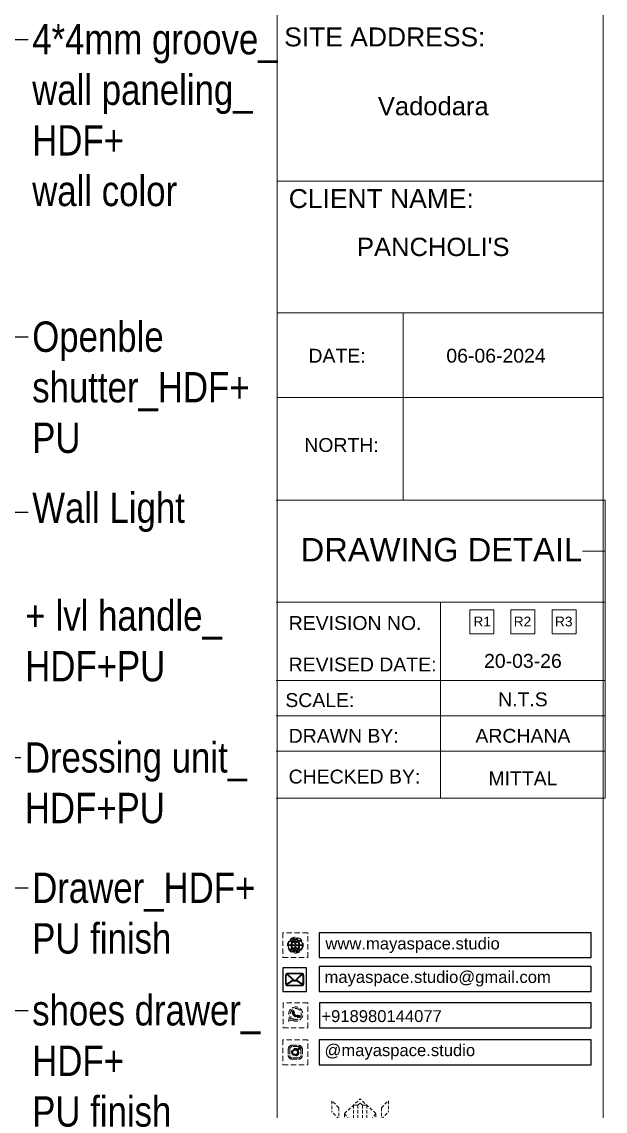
# Model space of a CAD drawing. Header units: millimetres. Extents: x 56222 to 3066687, y -650199 to -121287.
# Drawn here: x 131461.2 to 131518.9, y -183997.9 to -183890.2 of the extents above; entities that cross this region are included whole.
import ezdxf
from ezdxf import colors
from ezdxf.entities.mleader import LeaderData, LeaderLine
from ezdxf.enums import TextEntityAlignment as Align
from ezdxf.math import Vec2, Vec3

# ---------------------------------------------------------------- set-up
doc = ezdxf.new("R2010")
doc.units = ezdxf.units.MM
doc.header["$MEASUREMENT"] = 0
doc.linetypes.add('DASHEDX2', pattern=[1.5, 1, -0.5])
for name, color, linetype, lineweight in [('Dimension', 10, 'DASHEDX2', 20), ('NAME PLATE', 7, 'Continuous', 25), ('Text', 7, 'Continuous', 15)]:
    doc.layers.add(name, color=color, linetype=linetype, lineweight=lineweight)
doc.styles.add('Arial', font='arial.ttf')
doc.styles.get("Standard").update_dxf_attribs({"font": 'arial.ttf', "height": 6})
doc.styles.add('style4', font='ARIALN.TTF')

# ---------------------------------------------------------------- blocks, each defined once
blk = doc.blocks.new('FSFSF')
at = {"color": 42, "lineweight": 5, "true_color": 0xe0ac11}
for p, q in [((28600.03, 143.51), (28600.03, 140.16)), ((28602.15, 141.41), (28600.03, 143.51)), ((28603.86, 139.69), (28608.58, 144.08)), ((28607.9, 142.22), (28606.58, 142.22)), ((28606.58, 142.22), (28606.58, 135.84)), ((28607.9, 142.22), (28608.58, 142.85)), ((28607.9, 142.22), (28607.9, 126.58)), ((28613.31, 139.69), (28608.58, 144.08)), ((28609.27, 142.22), (28608.59, 142.85)), ((28609.27, 142.22), (28609.27, 126.58)), ((28609.27, 142.22), (28610.59, 142.22)), ((28610.59, 142.22), (28610.59, 135.84)), ((28615.02, 141.41), (28617.14, 143.51)), ((28617.14, 143.51), (28617.14, 140.16)), ((28606.47, 133.76), (28600.03, 140.16)), ((28602.15, 141.41), (28602.15, 131.95)), ((28603.86, 126.58), (28603.86, 139.69)), ((28603.86, 139.69), (28608.58, 133.02)), ((28613.31, 139.69), (28608.59, 133.02)), ((28610.7, 133.76), (28617.14, 140.16)), ((28613.31, 126.58), (28613.31, 139.69)), ((28615.02, 141.41), (28615.02, 131.95)), ((28593.19, 131.45), (28593.54, 137.71)), ((28593.39, 135), (28594.56, 136.12)), ((28599.8, 138.06), (28593.54, 137.71)), ((28595.12, 136.69), (28594.53, 136.69)), ((28594.56, 136.12), (28594.56, 136.71)), ((28605.17, 124.98), (28594.56, 136.12)), ((28596.24, 137.86), (28595.12, 136.69)), ((28606.27, 126.08), (28595.12, 136.69)), ((28596.24, 137.86), (28600.47, 133.65)), ((28601.03, 130), (28599.8, 138.06)), ((28599.8, 138.05), (28608.58, 129.56)), ((28617.37, 138.05), (28608.59, 129.56)), ((28610.9, 126.08), (28622.05, 136.69)), ((28612.02, 124.98), (28622.62, 136.12)), ((28616.14, 130), (28617.37, 138.06)), ((28620.93, 137.86), (28616.7, 133.65)), ((28617.37, 138.06), (28623.63, 137.71)), ((28620.93, 137.86), (28622.05, 136.69)), ((28622.05, 136.69), (28622.64, 136.69)), ((28622.62, 136.12), (28622.62, 136.71)), ((28623.8, 135), (28622.62, 136.12)), ((28624, 131.45), (28623.65, 137.71)), ((28593.39, 135), (28597.6, 130.78)), ((28604.75, 131.95), (28602.15, 131.95)), ((28606.47, 133.76), (28604.75, 131.95)), ((28605.86, 129.18), (28608.58, 133.02)), ((28611.31, 129.18), (28608.59, 133.02)), ((28610.7, 133.76), (28612.42, 131.95)), ((28612.42, 131.95), (28615.02, 131.95)), ((28623.8, 135), (28619.59, 130.78)), ((28587.73, 131.22), (28591.08, 131.22)), ((28589.84, 129.1), (28587.73, 131.22)), ((28589.84, 129.1), (28599.29, 129.1)), ((28597.49, 124.78), (28591.08, 131.22)), ((28593.19, 131.45), (28601.69, 122.67)), ((28601.25, 130.22), (28593.19, 131.45)), ((28599.29, 126.5), (28599.29, 129.1)), ((28605.86, 129.18), (28601.03, 130)), ((28602.07, 125.39), (28601.25, 130.22)), ((28607.9, 128.92), (28608.58, 129.56)), ((28607.9, 128.92), (28608.58, 128.27)), ((28609.27, 128.92), (28608.59, 129.56)), ((28609.27, 128.92), (28608.59, 128.27)), ((28611.31, 129.18), (28616.14, 130)), ((28615.12, 125.39), (28615.94, 130.22)), ((28623.99, 131.45), (28615.5, 122.67)), ((28615.94, 130.22), (28624, 131.45)), ((28627.34, 129.1), (28617.89, 129.1)), ((28617.89, 126.5), (28617.89, 129.1)), ((28619.7, 124.78), (28626.1, 131.22)), ((28629.45, 131.22), (28626.1, 131.22)), ((28627.34, 129.1), (28629.45, 131.22)), ((28591.56, 127.39), (28587.17, 122.66)), ((28604.66, 127.39), (28591.56, 127.39)), ((28591.56, 127.39), (28598.23, 122.67)), ((28597.49, 124.78), (28599.29, 126.5)), ((28602.07, 125.39), (28598.23, 122.67)), ((28603.68, 126.54), (28603.68, 127.39)), ((28604.66, 126.54), (28603.68, 126.54)), ((28604.71, 127.57), (28603.86, 127.57)), ((28607.9, 126.58), (28603.86, 126.58)), ((28604.66, 123.35), (28604.66, 127.39)), ((28604.7, 126.58), (28604.71, 127.57)), ((28606.27, 126.08), (28608.58, 128.27)), ((28610.9, 126.08), (28608.59, 128.27)), ((28609.27, 126.58), (28613.31, 126.58)), ((28612.46, 126.58), (28612.46, 127.57)), ((28612.46, 127.57), (28613.31, 127.57)), ((28612.52, 123.35), (28612.52, 127.39)), ((28612.52, 127.39), (28625.63, 127.39)), ((28612.52, 126.54), (28613.51, 126.54)), ((28613.51, 126.54), (28613.51, 127.39)), ((28615.12, 125.39), (28618.96, 122.67)), ((28619.7, 124.78), (28617.89, 126.5)), ((28625.63, 127.39), (28618.96, 122.67)), ((28625.63, 127.39), (28630.02, 122.66)), ((28591.56, 117.94), (28587.17, 122.66)), ((28589.03, 123.35), (28588.4, 122.67)), ((28589.03, 121.98), (28588.4, 122.65)), ((28589.03, 123.35), (28589.03, 124.67)), ((28589.03, 124.67), (28595.4, 124.67)), ((28589.03, 123.35), (28604.66, 123.35)), ((28589.03, 121.98), (28604.66, 121.98)), ((28589.03, 121.98), (28589.03, 120.66)), ((28591.56, 117.94), (28598.23, 122.65)), ((28593.19, 113.88), (28601.69, 122.65)), ((28602.07, 119.94), (28598.23, 122.65)), ((28602.33, 123.35), (28601.69, 122.67)), ((28602.33, 121.98), (28601.69, 122.65)), ((28602.33, 123.35), (28602.97, 122.67)), ((28602.33, 121.98), (28602.97, 122.65)), ((28605.17, 124.98), (28602.97, 122.67)), ((28605.17, 120.35), (28602.97, 122.65)), ((28604.66, 121.98), (28604.66, 117.94)), ((28612.02, 124.98), (28614.21, 122.67)), ((28612.02, 120.35), (28614.21, 122.65)), ((28628.16, 123.35), (28612.52, 123.35)), ((28612.52, 121.98), (28612.52, 117.94)), ((28628.16, 121.98), (28612.52, 121.98)), ((28614.85, 123.35), (28614.21, 122.67)), ((28614.85, 121.98), (28614.21, 122.65)), ((28614.85, 123.35), (28615.5, 122.67)), ((28614.85, 121.98), (28615.5, 122.65)), ((28615.12, 119.94), (28618.96, 122.65)), ((28623.99, 113.88), (28615.5, 122.65)), ((28625.63, 117.94), (28618.96, 122.65)), ((28628.16, 124.67), (28621.78, 124.67)), ((28625.63, 117.94), (28630.02, 122.66)), ((28628.16, 123.35), (28628.16, 124.67)), ((28628.16, 123.35), (28628.78, 122.67)), ((28628.16, 121.98), (28628.78, 122.65)), ((28628.16, 121.98), (28628.16, 120.66)), ((28589.03, 120.66), (28595.4, 120.66)), ((28597.49, 120.54), (28591.08, 114.11)), ((28605.17, 120.35), (28594.56, 109.2)), ((28606.27, 119.15), (28595.12, 108.54)), ((28597.49, 120.54), (28599.29, 118.83)), ((28599.29, 118.83), (28599.29, 116.23)), ((28602.07, 119.94), (28601.25, 115.1)), ((28604.66, 118.78), (28603.68, 118.78)), ((28603.68, 118.78), (28603.68, 117.94)), ((28606.27, 119.15), (28608.58, 116.96)), ((28610.9, 119.15), (28608.59, 116.96)), ((28610.9, 119.15), (28622.05, 108.54)), ((28612.02, 120.35), (28622.62, 109.2)), ((28612.52, 118.78), (28613.51, 118.78)), ((28613.51, 118.78), (28613.51, 117.94)), ((28615.12, 119.94), (28615.94, 115.1)), ((28619.7, 120.54), (28617.89, 118.83)), ((28617.89, 118.83), (28617.89, 116.23)), ((28619.7, 120.54), (28626.1, 114.11)), ((28628.16, 120.66), (28621.78, 120.66)), ((28589.84, 116.23), (28587.73, 114.11)), ((28589.84, 116.23), (28599.29, 116.23)), ((28604.66, 117.94), (28591.56, 117.94)), ((28599.8, 107.17), (28608.58, 115.67)), ((28605.86, 116.05), (28601.03, 115.23)), ((28607.9, 118.65), (28603.86, 118.65)), ((28603.86, 118.65), (28603.86, 105.54)), ((28604.71, 117.66), (28603.86, 117.66)), ((28604.7, 118.65), (28604.71, 117.66)), ((28605.86, 116.05), (28608.58, 112.21)), ((28607.9, 103.01), (28607.9, 118.65)), ((28607.9, 116.31), (28608.58, 116.96)), ((28607.9, 116.31), (28608.58, 115.67)), ((28609.27, 116.31), (28608.59, 116.96)), ((28609.27, 116.31), (28608.59, 115.67)), ((28611.31, 116.05), (28608.59, 112.21)), ((28617.37, 107.17), (28608.59, 115.67)), ((28609.27, 118.65), (28613.31, 118.65)), ((28609.27, 103.01), (28609.27, 118.65)), ((28611.31, 116.05), (28616.14, 115.23)), ((28612.46, 118.65), (28612.46, 117.66)), ((28612.46, 117.66), (28613.31, 117.66)), ((28612.52, 117.94), (28625.63, 117.94)), ((28613.31, 118.65), (28613.31, 105.54)), ((28627.34, 116.23), (28617.89, 116.23)), ((28627.34, 116.23), (28629.45, 114.11)), ((28587.73, 114.11), (28591.08, 114.11)), ((28601.25, 115.1), (28593.19, 113.87)), ((28593.19, 113.87), (28593.54, 107.62)), ((28593.39, 110.32), (28597.6, 114.55)), ((28601.03, 115.23), (28599.8, 107.17)), ((28602.15, 103.82), (28602.15, 113.27)), ((28604.75, 113.27), (28602.15, 113.27)), ((28603.86, 105.54), (28608.58, 112.21)), ((28606.47, 111.47), (28604.75, 113.27)), ((28613.31, 105.54), (28608.59, 112.21)), ((28610.7, 111.47), (28612.42, 113.27)), ((28612.42, 113.27), (28615.02, 113.27)), ((28615.02, 103.82), (28615.02, 113.27)), ((28615.94, 115.1), (28624, 113.87)), ((28616.14, 115.23), (28617.37, 107.17)), ((28623.8, 110.32), (28619.59, 114.55)), ((28624, 113.87), (28623.65, 107.62)), ((28629.45, 114.11), (28626.1, 114.11)), ((28593.39, 110.32), (28594.56, 109.2)), ((28594.56, 109.2), (28594.56, 108.61)), ((28596.24, 107.37), (28600.47, 111.58)), ((28606.47, 111.47), (28600.03, 105.07)), ((28606.58, 103.01), (28606.58, 109.38)), ((28610.59, 103.01), (28610.59, 109.38)), ((28610.7, 111.47), (28617.14, 105.07)), ((28620.93, 107.37), (28616.7, 111.58)), ((28623.8, 110.32), (28622.62, 109.2)), ((28622.62, 109.2), (28622.62, 108.61)), ((28599.8, 107.17), (28593.54, 107.52)), ((28595.12, 108.54), (28594.53, 108.54)), ((28596.24, 107.37), (28595.12, 108.54)), ((28603.86, 105.54), (28608.58, 101.15)), ((28613.31, 105.54), (28608.58, 101.15)), ((28617.37, 107.17), (28623.63, 107.52)), ((28620.93, 107.37), (28622.05, 108.54)), ((28622.05, 108.54), (28622.64, 108.54)), ((28600.03, 101.71), (28600.03, 105.07)), ((28602.15, 103.82), (28600.03, 101.71)), ((28607.9, 103.01), (28606.58, 103.01)), ((28607.9, 103.01), (28608.58, 102.38)), ((28609.27, 103.01), (28608.59, 102.38)), ((28609.27, 103.01), (28610.59, 103.01)), ((28615.02, 103.82), (28617.14, 101.71)), ((28617.14, 101.71), (28617.14, 105.07))]:
    blk.add_line(p, q, dxfattribs=at)
blk = doc.blocks.new('QEGW4TG')
at = {"layer": 'Dimension', "true_color": 0x000000}
h = blk.add_hatch(color=18, dxfattribs=at)
h.dxf.hatch_style = 1
h.paths.add_polyline_path([(2.69, 1.93, 0.170513), (2.95, 1.97, 0.190337), (3.11, 2.18, 0.316231), (3.07, 2.28), (2.79, 2.37, 0.273721), (2.69, 2.34, 0.040749), (2.63, 2.27, -0.441282), (2.53, 2.25, -0.11828), (2.06, 2.64, -0.441282), (2.07, 2.74, 0.040749), (2.13, 2.81, 0.290083), (2.14, 2.92), (2.01, 3.18, 0.316231), (1.91, 3.2, 0.190337), (1.73, 3, 0.170513), (1.72, 2.74, 0.252784)], flags=0)
h.paths.add_polyline_path([(1.19, 1.98), (1.03, 1.3, 0.550912), (1.11, 1.23), (1.75, 1.39, 6.344125)])
h.paths.add_polyline_path([(1.81, 1.7), (1.4, 1.6), (1.5, 2.03, -9.071339)], flags=16)
h.paths.add_polyline_path([(3.11, 2.16, -0.17811), (2.95, 1.97, -0.170513), (2.69, 1.93, -0.252784), (1.72, 2.74, -0.170513), (1.73, 3, -0.17811), (1.89, 3.19, -0.370089), (2.01, 3.18), (2.14, 2.92, -0.307185), (2.13, 2.8, -0.041087), (2.06, 2.73, 0.321676), (2.05, 2.65, 0.126524), (2.55, 2.24, 0.312216), (2.62, 2.26, -0.041087), (2.68, 2.34, -0.290673), (2.79, 2.37), (3.07, 2.28, -0.370089)], flags=0)
h = blk.add_hatch(color=18, dxfattribs=at)
h.dxf.hatch_style = 1
h.paths.add_polyline_path([(2.79, 2.37, 0.273721), (2.69, 2.34, 0.040749), (2.63, 2.27, -0.441282), (2.53, 2.25, -0.11828), (2.06, 2.64, -0.441282), (2.07, 2.74, 0.040749), (2.13, 2.81, 0.290083), (2.14, 2.92), (2.01, 3.18, 0.316231), (1.91, 3.2, 0.190337), (1.73, 3, 0.170513), (1.72, 2.74, 0.252784), (2.69, 1.93, 0.170513), (2.95, 1.97, 0.190337), (3.11, 2.18, 0.316231), (3.07, 2.28)])
for p, q in [((2.01, 3.18), (2.14, 2.92)), ((3.07, 2.28), (2.8, 2.36)), ((1.19, 1.98), (1.03, 1.3)), ((1.1, 1.23), (1.75, 1.39)), ((1.5, 2.03), (1.4, 1.6)), ((1.4, 1.6), (1.81, 1.7))]:
    blk.add_line(p, q)
blk.add_lwpolyline([(0, 0), (4.68, 0), (4.68, 4.68), (0, 4.68)], close=True)
for centre, radius, start, end in [((2.39, 2.56), 1.34, 241.4727, 205.6422), ((2.39, 2.56), 1.04, 235.9962, 210.8333), ((2.09, 2.87), 0.39, 159.7007, 198.4072), ((2.96, 3.23), 1.33, 201.4218, 258.1669), ((2.07, 2.87), 0.364, 118.9685, 159.3648), ((1.94, 3.12), 0.0896, 41.8985, 123.1344), ((2.11, 2.68), 0.066, 135.9932, 224.8892), ((1.67, 3.16), 0.586, 312.4617, 321.8728), ((3.12, 3.42), 1.31, 216.5455, 243.5279), ((2.05, 2.87), 0.104, 320.3924, 28.6971), ((2.57, 2.3), 0.066, 234.2482, 323.1441), ((3.11, 1.94), 0.586, 137.2645, 146.6756), ((2.76, 2.27), 0.104, 70.4402, 138.745), ((2.76, 2.29), 0.364, 299.7725, 340.1688), ((3.03, 2.2), 0.0896, 336.0029, 57.2388), ((1.09, 1.29), 0.0598, 164.8483, 282.1458), ((2.75, 2.31), 0.39, 260.7301, 299.4366)]:
    blk.add_arc(centre, radius, start, end)
blk = doc.blocks.new('ASGERG')
at = {"layer": 'Dimension', "true_color": 0x000000}
h = blk.add_hatch(color=18, dxfattribs=at)
h.dxf.hatch_style = 1
h.paths.add_polyline_path([(0.99, 1.7, 0.353872), (1.69, 1.03), (2.96, 1.03, 0.353872), (3.66, 1.7), (3.66, 2.99, 0.353872), (2.96, 3.67), (1.69, 3.67, 0.353872), (0.99, 2.99)])
h.paths.add_polyline_path([(1.27, 2.97, -0.353872), (1.72, 3.4), (2.94, 3.4, -0.353872), (3.38, 2.97), (3.38, 1.72, -0.353872), (2.94, 1.3), (1.72, 1.3, -0.353872), (1.27, 1.72)], flags=16)
h.paths.add_polyline_path([(3.02, 2.35, -1), (1.64, 2.35, -1)], flags=0)
h.paths.add_polyline_path([(2.74, 2.35, -1), (1.92, 2.35, -1)], flags=0)
h.paths.add_polyline_path([(2.86, 3.02, -1), (3.19, 3.02, -1)], flags=0)
h.paths.add_polyline_path([(1.64, 2.35, 1), (3.02, 2.35, 1)], flags=0)
h = blk.add_hatch(color=18, dxfattribs=at)
h.dxf.hatch_style = 1
h.paths.add_polyline_path([(1.64, 2.35, 1), (3.02, 2.35, 1)])
h.paths.add_polyline_path([(2.74, 2.35, -1), (1.92, 2.35, -1)], flags=16)
h = blk.add_hatch(color=18, dxfattribs=at)
h.dxf.hatch_style = 1
h.paths.add_polyline_path([(3.19, 3.02, 1), (2.86, 3.02, 1)])
for p, q in [((0.99, 2.99), (0.99, 1.7)), ((1.27, 2.97), (1.27, 1.72)), ((1.69, 3.67), (2.96, 3.67)), ((2.94, 3.4), (1.72, 3.4)), ((3.38, 2.97), (3.38, 1.72)), ((3.66, 2.99), (3.66, 1.7)), ((1.69, 1.03), (2.96, 1.03)), ((2.94, 1.3), (1.72, 1.3))]:
    blk.add_line(p, q)
blk.add_lwpolyline([(0, 0), (4.68, 0), (4.68, 4.68), (0, 4.68)], close=True)
for centre, radius in [((2.33, 2.35), 0.694), ((2.33, 2.35), 0.414), ((3.02, 3.02), 0.168)]:
    blk.add_circle(centre, radius)
for centre, radius, start, end in [((1.76, 2.89), 0.778, 94.8631, 172.8127), ((1.76, 2.91), 0.491, 94.8631, 172.8127), ((2.9, 2.91), 0.491, 7.1873, 85.1369), ((2.89, 2.89), 0.778, 7.1873, 85.1369), ((1.76, 1.8), 0.778, 187.1873, 265.1369), ((1.76, 1.78), 0.491, 187.1873, 265.1369), ((2.9, 1.78), 0.491, 274.8631, 352.8127), ((2.89, 1.8), 0.778, 274.8631, 352.8127)]:
    blk.add_arc(centre, radius, start, end)
blk = doc.blocks.new('DTGWEGEARG')
at = {"layer": 'Dimension', "true_color": 0x000000}
h = blk.add_hatch(color=18, dxfattribs=at)
h.dxf.hatch_style = 1
h.paths.add_polyline_path([(3.83, 2.34, 1), (0.85, 2.34, 1)])
h.paths.add_polyline_path([(2.51, 1.01, 0.105795), (2.96, 1.58, -0.055205), (3.3, 1.41, -0.169822)], flags=16)
h.paths.add_polyline_path([(2.41, 1.12), (2.41, 1.69, -0.058279), (2.81, 1.63, -0.103353)], flags=16)
h.paths.add_polyline_path([(2.26, 1.13, -0.101741), (1.87, 1.63, -0.057171), (2.26, 1.69)], flags=16)
h.paths.add_polyline_path([(2.17, 1.01, -0.169822), (1.38, 1.41, -0.055205), (1.72, 1.58, 0.105795)], flags=16)
h.paths.add_polyline_path([(3.02, 1.72, 0.081336), (3.13, 2.27), (3.68, 2.27, -0.152069), (3.4, 1.52, 0.05687)], flags=16)
h.paths.add_polyline_path([(2.87, 1.77, 0.061945), (2.41, 1.84), (2.41, 2.27), (2.98, 2.27, -0.081344)], flags=16)
h.paths.add_polyline_path([(2.26, 1.84, 0.060923), (1.8, 1.77, -0.081344), (1.7, 2.27), (2.26, 2.27)], flags=16)
h.paths.add_polyline_path([(1.66, 1.72, 0.05687), (1.28, 1.52, -0.152069), (1, 2.27), (1.55, 2.27, 0.081336)], flags=16)
h.paths.add_polyline_path([(2.41, 2.42), (2.41, 2.83, 0.061945), (2.87, 2.91, -0.080009), (2.98, 2.42)], flags=16)
h.paths.add_polyline_path([(3.13, 2.42, 0.080116), (3.02, 2.96, 0.05687), (3.4, 3.16, 0.028258), (3.3, 3.27, -0.055205), (2.96, 3.1, 0.105795), (2.51, 3.67, -0.36029), (3.68, 2.42)], flags=16)
h.paths.add_polyline_path([(2.26, 2.42), (1.7, 2.42, -0.080009), (1.8, 2.91, 0.060923), (2.26, 2.84)], flags=16)
h.paths.add_polyline_path([(1.55, 2.42), (1, 2.42, -0.150466), (1.28, 3.16, 0.05687), (1.66, 2.96, 0.080116)], flags=16)
h.paths.add_polyline_path([(2.41, 2.98), (2.41, 3.56, -0.103353), (2.81, 3.05, -0.058279)], flags=16)
h.paths.add_polyline_path([(2.26, 2.99, -0.057171), (1.87, 3.05, -0.101741), (2.26, 3.55)], flags=16)
h.paths.add_polyline_path([(1.72, 3.1, -0.055205), (1.38, 3.27, -0.169822), (2.17, 3.67, 0.105795)], flags=16)
blk.add_lwpolyline([(0, 0), (4.68, 0), (4.68, 4.68), (0, 4.68)], close=True)
at = {"layer": 'Dimension', "color": 18, "true_color": 0x000000}
for p, q in [((1, 2.42), (1.55, 2.42)), ((1, 2.27), (1.55, 2.27)), ((1.7, 2.42), (2.26, 2.42)), ((1.7, 2.27), (2.26, 2.27)), ((2.26, 3.55), (2.26, 2.99)), ((2.26, 2.84), (2.26, 2.42)), ((2.26, 2.27), (2.26, 1.84)), ((2.41, 3.56), (2.41, 2.98)), ((2.41, 2.83), (2.41, 2.42)), ((2.41, 2.42), (2.98, 2.42)), ((2.41, 2.27), (2.98, 2.27)), ((2.41, 2.27), (2.41, 1.84)), ((3.13, 2.42), (3.68, 2.42)), ((3.13, 2.27), (3.68, 2.27)), ((2.26, 1.69), (2.26, 1.13)), ((2.41, 1.69), (2.41, 1.12))]:
    blk.add_line(p, q, dxfattribs=at)
blk.add_circle((2.34, 2.34), 1.49, dxfattribs=at)
for centre, radius, start, end in [((2.34, 2.34), 1.34, 142.3819, 176.6093), ((2.34, 2.34), 1.34, 183.0315, 217.6181), ((2.34, 4.74), 1.9, 236.1399, 249.1595), ((2.34, 2.34), 1.34, 97.3549, 135.9073), ((2.34, 4.74), 1.75, 236.7417, 249.3811), ((3.28, 2.34), 1.73, 159.0567, 177.3789), ((3.28, 2.34), 1.73, 182.3435, 200.9433), ((3.28, 2.34), 1.58, 158.8325, 177.1302), ((3.28, 2.34), 1.58, 182.5658, 201.1675), ((3.28, 2.34), 1.73, 129.9301, 154.0867), ((2.34, 4.74), 1.9, 253.6799, 267.6253), ((3.28, 2.34), 1.58, 130.1073, 153.3446), ((2.34, 4.74), 1.75, 254.3336, 267.422), ((1.4, 2.34), 1.58, 26.6554, 50.2584), ((2.34, 4.74), 1.75, 272.3248, 285.6664), ((2.34, 4.74), 1.9, 272.1415, 286.3201), ((2.34, 2.34), 1.34, 3.3907, 82.6451), ((1.4, 2.34), 1.73, 25.9133, 50.0699), ((1.4, 2.34), 1.58, 2.8698, 21.1675), ((1.4, 2.34), 1.58, 338.8325, 357.4342), ((2.34, 4.74), 1.75, 290.6189, 303.2583), ((2.34, 4.74), 1.9, 290.8405, 303.8601), ((1.4, 2.34), 1.73, 2.6211, 20.9433), ((1.4, 2.34), 1.73, 339.0567, 357.6565), ((2.34, 2.34), 1.34, 322.3819, 356.9685), ((2.34, -0.06), 1.9, 110.8405, 123.8601), ((2.34, -0.06), 1.75, 110.6189, 123.2583), ((2.34, 2.34), 1.34, 224.0927, 262.6451), ((3.28, 2.34), 1.73, 205.9133, 230.0699), ((2.34, -0.06), 1.9, 92.3747, 106.3201), ((2.34, -0.06), 1.75, 92.578, 105.6664), ((3.28, 2.34), 1.58, 206.6554, 229.8927), ((2.34, -0.06), 1.9, 73.6799, 87.8585), ((2.34, -0.06), 1.75, 74.3336, 87.6752), ((1.4, 2.34), 1.58, 309.7416, 333.3446), ((1.4, 2.34), 1.73, 309.9301, 334.0867), ((2.34, 2.34), 1.34, 277.3549, 315.9073), ((2.34, -0.06), 1.75, 56.7417, 69.3811), ((2.34, -0.06), 1.9, 56.1399, 69.1595)]:
    blk.add_arc(centre, radius, start, end, dxfattribs=at)

msp = doc.modelspace()

# ---------------------------------------------------------------- hatches: boundary and pattern name
at = {"layer": 'Dimension', "true_color": 0x000000}
h = msp.add_hatch(color=18, dxfattribs=at)
h.dxf.hatch_style = 1
h.paths.add_polyline_path([(131488.89, -183985.55, 0.414214), (131489.07, -183985.37), (131489.07, -183984.48, 0.414214), (131488.89, -183984.3), (131487.47, -183984.3, 0.414214), (131487.29, -183984.48), (131487.29, -183985.37, 0.414214), (131487.47, -183985.55)])
h.paths.add_polyline_path([(131488.31, -183985.01), (131488.97, -183985.45, -0.198912), (131488.89, -183985.48), (131487.47, -183985.48, -0.198912), (131487.39, -183985.45), (131488.04, -183985.01), (131488.18, -183985.13)], flags=16)
h.paths.add_polyline_path([(131488.18, -183985.04), (131487.45, -183984.36, -0.028783), (131487.47, -183984.36), (131488.89, -183984.36, -0.028783), (131488.9, -183984.36)], flags=16)
h.paths.add_polyline_path([(131488.36, -183984.96), (131488.96, -183984.4, -0.202482), (131489, -183984.48), (131489, -183985.37, -0.043076), (131489, -183985.39)], flags=16)
h.paths.add_polyline_path([(131487.99, -183984.96), (131487.36, -183985.39, -0.043076), (131487.35, -183985.37), (131487.35, -183984.48, -0.202482), (131487.39, -183984.4)], flags=16)

# ---------------------------------------------------------------- linework, layer by layer
at = {"color": 18, "true_color": 0x000000}
for points in [[(131490.61, -183982.75), (131517.5, -183982.75), (131517.5, -183980.29), (131490.61, -183980.29)], [(131490.61, -183986.1), (131517.5, -183986.1), (131517.5, -183983.64), (131490.61, -183983.64)], [(131490.62, -183989.68), (131517.5, -183989.68), (131517.5, -183987.22), (131490.62, -183987.22)], [(131490.61, -183993.34), (131517.5, -183993.34), (131517.5, -183990.88), (131490.61, -183990.88)]]:
    msp.add_lwpolyline(points, close=True, dxfattribs=at)
msp.add_lwpolyline([(131487.01, -183986.12), (131489.34, -183986.12), (131489.34, -183983.78), (131487.01, -183983.78)], close=True)
at = {"layer": 'Dimension', "color": 42, "linetype": 'Continuous', "true_color": 0xd39e00}
for p, q in [((131518.68, -183905.99), (131486.44, -183905.99)), ((131518.68, -183919.01), (131486.44, -183919.01)), ((131498.91, -183919.01), (131498.91, -183937.52)), ((131518.68, -183927.39), (131486.44, -183927.39)), ((131518.87, -183937.52), (131486.34, -183937.52)), ((131518.87, -183937.52), (131518.87, -183966.99)), ((131516.63, -183942.57), (131518.87, -183942.57)), ((131486.34, -183947.62), (131518.87, -183947.62)), ((131502.61, -183966.99), (131502.61, -183947.62)), ((131518.87, -183955.37), (131486.34, -183955.37)), ((131518.87, -183958.86), (131486.34, -183958.86)), ((131518.87, -183962.35), (131486.34, -183962.35)), ((131486.34, -183966.99), (131518.87, -183966.99))]:
    msp.add_line(p, q, dxfattribs=at)
at = {"layer": 'Dimension', "color": 18, "linetype": 'Continuous', "true_color": 0x000000}
for p, q in [((131487.29, -183984.48), (131487.29, -183985.37)), ((131487.35, -183984.48), (131487.35, -183985.37)), ((131487.39, -183984.4), (131487.99, -183984.96)), ((131487.45, -183984.36), (131488.18, -183985.04)), ((131487.47, -183984.3), (131488.89, -183984.3)), ((131487.47, -183984.36), (131488.89, -183984.36)), ((131488.18, -183985.04), (131488.9, -183984.36)), ((131488.36, -183984.96), (131488.96, -183984.4)), ((131489, -183984.48), (131489, -183985.37)), ((131489.07, -183984.48), (131489.07, -183985.37)), ((131487.36, -183985.39), (131487.99, -183984.96)), ((131487.39, -183985.45), (131488.04, -183985.01)), ((131487.47, -183985.48), (131488.89, -183985.48)), ((131487.47, -183985.55), (131488.89, -183985.55)), ((131488.04, -183985.01), (131488.18, -183985.13)), ((131488.18, -183985.13), (131488.31, -183985.01)), ((131488.97, -183985.45), (131488.31, -183985.01)), ((131489, -183985.39), (131488.36, -183984.96))]:
    msp.add_line(p, q, dxfattribs=at)
at = {"layer": 'Dimension', "color": 42, "linetype": 'ByBlock', "true_color": 0xd39e00}
msp.add_lwpolyline([(131486.44, -184014.92), (131486.44, -183852.18), (131518.68, -183852.18), (131518.68, -184014.92)], close=True, dxfattribs=at)
at = {"layer": 'Dimension', "color": 42, "linetype": 'Continuous', "true_color": 0xd39e00}
for points in [[(131505.49, -183948.37), (131507.86, -183948.37), (131507.86, -183950.75), (131505.49, -183950.75)], [(131509.55, -183948.37), (131511.93, -183948.37), (131511.93, -183950.75), (131509.55, -183950.75)], [(131513.62, -183948.37), (131515.99, -183948.37), (131515.99, -183950.75), (131513.62, -183950.75)]]:
    msp.add_lwpolyline(points, close=True, dxfattribs=at)
at = {"layer": 'Dimension', "color": 18, "true_color": 0x000000}
for centre, radius, start, end in [((131487.47, -183984.48), 0.179, 90, 180), ((131487.47, -183984.48), 0.112, 134.2135, 180), ((131487.47, -183984.48), 0.112, 90, 96.5948), ((131488.89, -183984.48), 0.179, 0, 90), ((131488.89, -183984.48), 0.112, 83.4052, 90), ((131488.89, -183984.48), 0.112, 0, 45.7865), ((131487.47, -183985.37), 0.179, 180, 270), ((131487.47, -183985.37), 0.112, 180, 189.8662), ((131487.47, -183985.37), 0.112, 225, 270), ((131488.89, -183985.37), 0.179, 270, 0), ((131488.89, -183985.37), 0.112, 270, 315), ((131488.89, -183985.37), 0.112, 350.1338, 0)]:
    msp.add_arc(centre, radius, start, end, dxfattribs=at)

# ---------------------------------------------------------------- block references
at = {"layer": 'Dimension', "color": 42, "true_color": 0xd39e00}
for name, p, xscale, yscale, zscale in [('DTGWEGEARG', (131487.02, -183982.75), 0.5252655318928555, 0.5252655318928555, 0.5252655318928555), ('QEGW4TG', (131487.03, -183989.68), 0.5252655318928555, 0.5252655318928555, 0.5252655318928555), ('ASGERG', (131487.02, -183993.34), 0.5252655318928555, 0.5252655318928555, 0.5252655318928555), ('FSFSF', (122145.85, -184043.81), 0.3267830537837308, 0.3267830537837308, 0.3267830537837308)]:
    msp.add_blockref(name, p, dxfattribs=dict(at, xscale=xscale, yscale=yscale, zscale=zscale))

# ---------------------------------------------------------------- texts
at = {"color": 18, "true_color": 0x000000, "char_height": 1.1745, "attachment_point": 1}
for s, width, gutter_width, insert in [('www.mayaspace.studio', 7.8871, 6.6, (131491.22, -183980.77)), ('mayaspace.studio@gmail.com', 4.9205, 4.12, (131491.13, -183984.08)), ('+918980144077', 19.1878, 4.12, (131490.82, -183987.95)), ('@mayaspace.studio', 4.9205, 4.12, (131491.13, -183991.32))]:
    msp.add_mtext_dynamic_manual_height_columns(s, width=width, gutter_width=gutter_width, heights=[0], dxfattribs=dict(at, insert=insert))
at = {"layer": 'NAME PLATE', "style": 'Arial'}
for s, height, p in [('SITE ADDRESS:', 1.8704, (131497.09, -183892.66)), ('Vadodara', 1.808, (131501.88, -183899.47)), ('CLIENT NAME:', 1.8704, (131496.74, -183908.64)), ("PANCHOLI'S", 1.808, (131501.88, -183913.39)), ('DATE:', 1.374, (131492.37, -183923.93)), ('06-06-2024', 1.374, (131508.08, -183923.93)), ('NORTH:', 1.374, (131492.81, -183932.76)), ('DRAWING DETAIL', 2.3124, (131502.68, -183943.58)), ('REVISION NO.', 1.3743, (131494.15, -183950.36)), ('REVISED DATE: ', 1.3743, (131495.16, -183954.46)), ('SCALE:', 1.374, (131490.67, -183957.98)), ('DRAWN BY:', 1.374, (131493.03, -183961.51)), ('ARCHANA', 1.374, (131510.74, -183961.51)), ('CHECKED BY:', 1.3743, (131494.09, -183965.54)), ('MITTAL', 1.374, (131510.74, -183965.72))]:
    msp.add_text(s, height=height, dxfattribs=at).set_placement(p, align=Align.CENTER)
for s, p in [('R1', (131505.85, -183950.01)), ('R2', (131509.83, -183950.01))]:
    msp.add_text(s, height=0.969, dxfattribs=at).set_placement(p)
at = {"layer": 'NAME PLATE', "lineweight": 0, "attachment_point": 2, "style": 'Arial'}
for s, insert, char_height, width in [('R3', (131514.78, -183949.04), 0.969, 1.8908), ('20-03-26', (131510.74, -183952.73), 1.374, 11.9096), ('N.T.S', (131510.74, -183956.53), 1.374, 2.6822)]:
    msp.add_mtext(s, dxfattribs=dict(at, insert=insert, char_height=char_height, width=width))

# ---------------------------------------------------------------- leaders
at = {"layer": 'Text', "color": 1, "lineweight": 0, "ltscale": 20}
ml = msp.add_multileader_mtext('Standard', dxfattribs=at)
ml.set_content('4*4mm groove_\\Pwall paneling_\\PHDF+\\Pwall color', color=1, style='style4')
ml.set_leader_properties()
ml.build(insert=Vec2(0, 0))
ml.multileader.update_dxf_attribs({"dogleg_length": 2.02, "arrow_head_size": 2})
ctx = ml.context
ctx.base_point, ctx.char_height, ctx.arrow_head_size, ctx.landing_gap_size, ctx.plane_origin = Vec3(131461.84, -183891.97), 3, 2, 0.4, Vec3(131394.8, -183891.97)
notes = []
notes.append((ctx, [(0, (1, 1, 0), (131459.81, -183891.97), (1, 0), 2.02, [(0, [(131422.3, -183892.16)], 0, [])])]))
ctx.mtext.insert = Vec3(131462.24, -183890.45)
ml = msp.add_multileader_mtext('Standard', dxfattribs=at)
ml.set_content('Openble \\Pshutter_HDF+\\PPU', color=1, style='style4')
ml.set_leader_properties()
ml.build(insert=Vec2(0, 0))
ml.multileader.update_dxf_attribs({"dogleg_length": 2.02, "arrow_head_size": 2})
ctx = ml.context
ctx.base_point, ctx.char_height, ctx.arrow_head_size, ctx.landing_gap_size, ctx.plane_origin = Vec3(131461.84, -183921.39), 3, 2, 0.4, Vec3(131394.8, -183921.39)
notes.append((ctx, [(0, (1, 1, 0), (131459.81, -183921.39), (1, 0), 2.02, [(0, [(131381.6, -183921.58)], 0, [])])]))
ctx.mtext.insert = Vec3(131462.24, -183919.86)
ml = msp.add_multileader_mtext('Standard', dxfattribs=at)
ml.set_content('Wall Light', color=1, style='style4')
ml.set_leader_properties()
ml.build(insert=Vec2(0, 0))
ml.multileader.update_dxf_attribs({"dogleg_length": 2.02, "arrow_head_size": 2})
ctx = ml.context
ctx.base_point, ctx.char_height, ctx.arrow_head_size, ctx.landing_gap_size, ctx.plane_origin = Vec3(131461.84, -183938.71), 3, 2, 0.4, Vec3(131394.8, -183938.71)
notes.append((ctx, [(0, (1, 1, 0), (131459.81, -183938.71), (1, 0), 2.02, [(0, [(131446.26, -183938.9)], 0, [])])]))
ctx.mtext.insert = Vec3(131462.24, -183936.77)
ml = msp.add_multileader_mtext('Standard', dxfattribs=at)
ml.set_content('\\pxi-1,l2,t2;+^Ilvl handle_\\PHDF+PU', color=1, style='style4')
ml.set_leader_properties()
ml.build(insert=Vec2(0, 0))
ml.multileader.update_dxf_attribs({"dogleg_length": 2.02, "arrow_head_size": 2})
ctx = ml.context
ctx.base_point, ctx.char_height, ctx.arrow_head_size, ctx.landing_gap_size, ctx.plane_origin = Vec3(131458.15, -183948.96), 3, 2, 0.4, Vec3(131395.3, -183948.96)
notes.append((ctx, [(0, (1, 1, 0), (131456.13, -183948.96), (1, 0), 2.02, [(0, [(131369.33, -183949.15)], 0, [])])]))
ctx.mtext.insert, ctx.mtext.width = Vec3(131458.55, -183947.44), 32.2666
ml = msp.add_multileader_mtext('Standard', dxfattribs=at)
ml.set_content('Dressing unit_\\PHDF+PU', color=1, style='style4')
ml.set_leader_properties()
ml.build(insert=Vec2(0, 0))
ml.multileader.update_dxf_attribs({"dogleg_length": 2.02, "arrow_head_size": 2})
ctx = ml.context
ctx.base_point, ctx.char_height, ctx.arrow_head_size, ctx.landing_gap_size, ctx.plane_origin = Vec3(131461.11, -183962.98), 3, 2, 0.4, Vec3(131394.8, -183962.98)
notes.append((ctx, [(0, (1, 1, 0), (131459.08, -183962.98), (1, 0), 2.02, [(0, [(131446.26, -183963.17)], 0, [])])]))
ctx.mtext.insert = Vec3(131461.51, -183961.46)
ml = msp.add_multileader_mtext('Standard', dxfattribs=at)
ml.set_content('Drawer_HDF+\\PPU finish', color=1, style='style4')
ml.set_leader_properties()
ml.build(insert=Vec2(0, 0))
ml.multileader.update_dxf_attribs({"dogleg_length": 2.02, "arrow_head_size": 2})
ctx = ml.context
ctx.base_point, ctx.char_height, ctx.arrow_head_size, ctx.landing_gap_size, ctx.plane_origin = Vec3(131461.84, -183975.87), 3, 2, 0.4, Vec3(131394.8, -183975.87)
notes.append((ctx, [(0, (1, 1, 0), (131459.81, -183975.87), (1, 0), 2.02, [(0, [(131381.6, -183976.06)], 0, [])])]))
ctx.mtext.insert = Vec3(131462.24, -183974.35)
ml = msp.add_multileader_mtext('Standard', dxfattribs=at)
ml.set_content('shoes drawer_\\PHDF+\\PPU finish', color=1, style='style4')
ml.set_leader_properties()
ml.build(insert=Vec2(0, 0))
ml.multileader.update_dxf_attribs({"dogleg_length": 2.02, "arrow_head_size": 2})
ctx = ml.context
ctx.base_point, ctx.char_height, ctx.arrow_head_size, ctx.landing_gap_size, ctx.plane_origin = Vec3(131461.84, -183987.99), 3, 2, 0.4, Vec3(131394.8, -183987.99)
notes.append((ctx, [(0, (1, 1, 0), (131459.81, -183987.99), (1, 0), 2.02, [(0, [(131381.6, -183988.18)], 0, [])])]))
ctx.mtext.insert = Vec3(131462.24, -183986.46)
for ctx, leaders in notes:
    for number, flags, end, landing, length, lines in leaders:
        leader = LeaderData()
        leader.index, (leader.has_last_leader_line, leader.has_dogleg_vector, leader.attachment_direction) = number, flags
        leader.last_leader_point, leader.dogleg_vector, leader.dogleg_length = Vec3(end), Vec3(landing), length
        for number, points, colour, breaks in lines:
            line = LeaderLine()
            line.index, line.vertices, line.color, line.breaks = number, Vec3.list(points), colors.encode_raw_color(colour), breaks
            leader.lines.append(line)
        ctx.leaders.append(leader)

doc.saveas('drawing.dxf')
